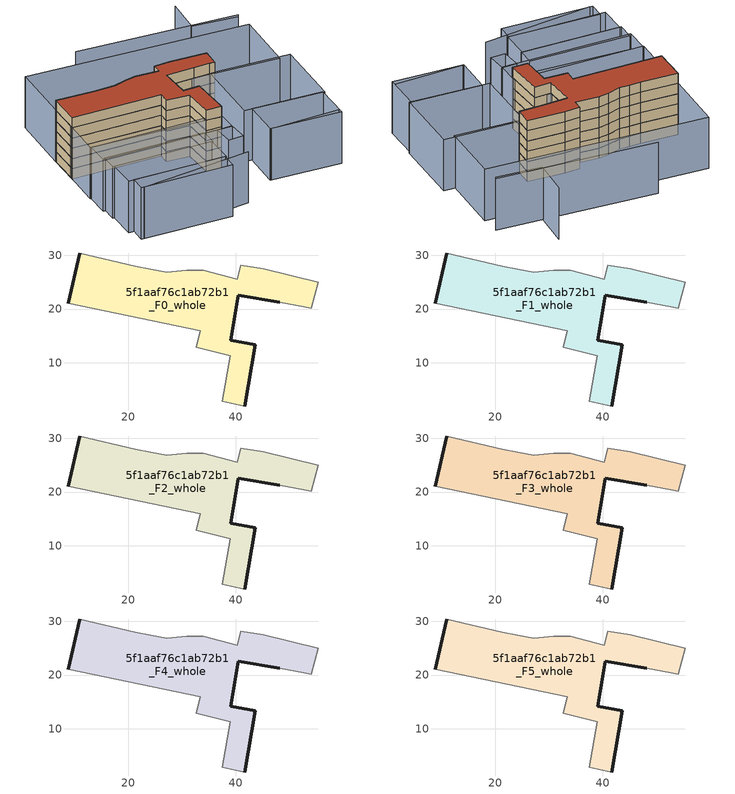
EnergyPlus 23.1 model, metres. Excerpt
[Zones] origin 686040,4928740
5f1aaf76c1ab72b1_F0_whole
 floor ground (EU_floor_Construction): 41.74,1.96 43.67,13.38 39.06,14.16 40.48,22.53 48.17,21.23 52.7,20.39 54.11,20.13 55.36,25 45.18,27.51 40.92,28.14 40.29,25.59 33.96,27.2 30.89,27.24 27.17,26.87 24.25,27.41 21.29,27.95 11.02,30.43 8.88,21.08 33.39,15.94 32.64,12.92 38.98,11.28 37.51,2.83 z0
 wall outside (EU_wall_Construction): 48.17,21.23 40.48,22.53 39.06,14.16 43.67,13.38 41.74,1.96 / 8.88,21.08 11.02,30.43 z0:3
 wall adiabatic (EU_wall_Construction): 41.74,1.96 37.51,2.83 38.98,11.28 32.64,12.92 33.39,15.94 8.88,21.08 / 11.02,30.43 21.29,27.95 24.25,27.41 27.17,26.87 30.89,27.24 33.96,27.2 40.29,25.59 40.92,28.14 45.18,27.51 55.36,25 54.11,20.13 52.7,20.39 48.17,21.23 z0:3
5f1aaf76c1ab72b1_F1_whole
 floor to 5f1aaf76c1ab72b1_F0_whole (EU_floor_Construction): 41.74,1.96 43.67,13.38 39.06,14.16 40.48,22.53 48.17,21.23 52.7,20.39 54.11,20.13 55.36,25 45.18,27.51 40.92,28.14 40.29,25.59 33.96,27.2 30.89,27.24 27.17,26.87 24.25,27.41 21.29,27.95 11.02,30.43 8.88,21.08 33.39,15.94 32.64,12.92 38.98,11.28 37.51,2.83 z3
 wall outside (EU_wall_Construction): 48.17,21.23 40.48,22.53 39.06,14.16 43.67,13.38 41.74,1.96 / 8.88,21.08 11.02,30.43 z3:6
 wall adiabatic (EU_wall_Construction): 41.74,1.96 37.51,2.83 38.98,11.28 32.64,12.92 33.39,15.94 8.88,21.08 / 11.02,30.43 21.29,27.95 24.25,27.41 27.17,26.87 30.89,27.24 33.96,27.2 40.29,25.59 40.92,28.14 45.18,27.51 55.36,25 54.11,20.13 52.7,20.39 48.17,21.23 z3:6
5f1aaf76c1ab72b1_F2_whole
 floor to 5f1aaf76c1ab72b1_F1_whole (EU_floor_Construction): 41.74,1.96 43.67,13.38 39.06,14.16 40.48,22.53 48.17,21.23 52.7,20.39 54.11,20.13 55.36,25 45.18,27.51 40.92,28.14 40.29,25.59 33.96,27.2 30.89,27.24 27.17,26.87 24.25,27.41 21.29,27.95 11.02,30.43 8.88,21.08 33.39,15.94 32.64,12.92 38.98,11.28 37.51,2.83 z6
 wall outside (EU_wall_Construction): 48.17,21.23 40.48,22.53 39.06,14.16 43.67,13.38 41.74,1.96 / 8.88,21.08 11.02,30.43 z6:9
 wall adiabatic (EU_wall_Construction): 41.74,1.96 37.51,2.83 38.98,11.28 32.64,12.92 33.39,15.94 8.88,21.08 / 11.02,30.43 21.29,27.95 24.25,27.41 27.17,26.87 30.89,27.24 33.96,27.2 40.29,25.59 40.92,28.14 45.18,27.51 55.36,25 54.11,20.13 52.7,20.39 48.17,21.23 z6:9
5f1aaf76c1ab72b1_F3_whole
 floor to 5f1aaf76c1ab72b1_F2_whole (EU_floor_Construction): 41.74,1.96 43.67,13.38 39.06,14.16 40.48,22.53 48.17,21.23 52.7,20.39 54.11,20.13 55.36,25 45.18,27.51 40.92,28.14 40.29,25.59 33.96,27.2 30.89,27.24 27.17,26.87 24.25,27.41 21.29,27.95 11.02,30.43 8.88,21.08 33.39,15.94 32.64,12.92 38.98,11.28 37.51,2.83 z9
 wall outside (EU_wall_Construction): 48.17,21.23 40.48,22.53 39.06,14.16 43.67,13.38 41.74,1.96 / 8.88,21.08 11.02,30.43 z9:12
 wall adiabatic (EU_wall_Construction): 41.74,1.96 37.51,2.83 38.98,11.28 32.64,12.92 33.39,15.94 8.88,21.08 / 11.02,30.43 21.29,27.95 24.25,27.41 27.17,26.87 30.89,27.24 33.96,27.2 40.29,25.59 40.92,28.14 45.18,27.51 55.36,25 54.11,20.13 52.7,20.39 48.17,21.23 z9:12
5f1aaf76c1ab72b1_F4_whole
 floor to 5f1aaf76c1ab72b1_F3_whole (EU_floor_Construction): 41.74,1.96 43.67,13.38 39.06,14.16 40.48,22.53 48.17,21.23 52.7,20.39 54.11,20.13 55.36,25 45.18,27.51 40.92,28.14 40.29,25.59 33.96,27.2 30.89,27.24 27.17,26.87 24.25,27.41 21.29,27.95 11.02,30.43 8.88,21.08 33.39,15.94 32.64,12.92 38.98,11.28 37.51,2.83 z12
 wall outside (EU_wall_Construction): 48.17,21.23 40.48,22.53 39.06,14.16 43.67,13.38 41.74,1.96 / 8.88,21.08 11.02,30.43 z12:15
 wall adiabatic (EU_wall_Construction): 41.74,1.96 37.51,2.83 38.98,11.28 32.64,12.92 33.39,15.94 8.88,21.08 / 11.02,30.43 21.29,27.95 24.25,27.41 27.17,26.87 30.89,27.24 33.96,27.2 40.29,25.59 40.92,28.14 45.18,27.51 55.36,25 54.11,20.13 52.7,20.39 48.17,21.23 z12:15
5f1aaf76c1ab72b1_F5_whole
 floor to 5f1aaf76c1ab72b1_F4_whole (EU_floor_Construction): 41.74,1.96 43.67,13.38 39.06,14.16 40.48,22.53 48.17,21.23 52.7,20.39 54.11,20.13 55.36,25 45.18,27.51 40.92,28.14 40.29,25.59 33.96,27.2 30.89,27.24 27.17,26.87 24.25,27.41 21.29,27.95 11.02,30.43 8.88,21.08 33.39,15.94 32.64,12.92 38.98,11.28 37.51,2.83 z15
 wall outside (EU_wall_Construction): 48.17,21.23 40.48,22.53 39.06,14.16 43.67,13.38 41.74,1.96 / 8.88,21.08 11.02,30.43 z15:18
 wall adiabatic (EU_wall_Construction): 41.74,1.96 37.51,2.83 38.98,11.28 32.64,12.92 33.39,15.94 8.88,21.08 / 11.02,30.43 21.29,27.95 24.25,27.41 27.17,26.87 30.89,27.24 33.96,27.2 40.29,25.59 40.92,28.14 45.18,27.51 55.36,25 54.11,20.13 52.7,20.39 48.17,21.23 z15:18
 roof outside (EU_roof_Construction): 55.36,25 54.11,20.13 52.7,20.39 48.17,21.23 40.48,22.53 39.06,14.16 43.67,13.38 41.74,1.96 37.51,2.83 38.98,11.28 32.64,12.92 33.39,15.94 8.88,21.08 11.02,30.43 21.29,27.95 24.25,27.41 27.17,26.87 30.89,27.24 33.96,27.2 40.29,25.59 40.92,28.14 45.18,27.51 z18
shading: 47.7,-10.54 66.87,-13.82 / 4.68,-13.11 36.14,-15.81 / 75.98,38 63.76,41.55 / 63.76,41.55 66.8,52.02 / 76.42,38.62 33.13,50.07 / 4.82,-8.61 29.94,-14.15 / 29.94,-14.15 28.99,-18.47 / 28.99,-18.47 3.87,-12.94 / 3.87,-12.94 4.82,-8.61 / 50.14,0.3 69.41,-4.38 / 69.41,-4.38 66.79,-15.17 / 66.79,-15.17 47.52,-10.49 / 47.52,-10.49 50.14,0.3 / 5.08,-0.42 32.06,-6.22 / 32.06,-6.22 30.34,-14.24 / 30.34,-14.24 3.35,-8.44 / 3.35,-8.44 5.08,-0.42 / 40.85,-3.24 39.99,-8.88 / 39.99,-8.88 35.82,-8.24 / 35.82,-8.24 36.68,-2.61 / 36.68,-2.61 40.85,-3.24 / 32.28,-6.26 4.72,-0.36 / 4.72,-0.36 5.73,4.33 / 5.73,4.33 33.29,-1.57 / 33.29,-1.57 32.28,-6.26 / 40.8,-3.57 5.07,3.84 / 5.07,3.84 6.46,10.55 / 6.46,10.55 42.19,3.14 / 42.19,3.14 40.8,-3.57 / 47.93,0.65 52.72,20.47 / 52.72,20.47 74.57,15.19 / 74.57,15.19 69.78,-4.63 / 69.78,-4.63 47.93,0.65 / 37.51,2.83 6.28,10.6 / 6.28,10.6 9.11,21.98 / 9.11,21.98 40.34,14.22 / 40.34,14.22 37.51,2.83 / 71.25,15.44 11.02,30.43 / 11.02,30.43 15.46,48.27 / 15.46,48.27 75.69,33.28 / 75.69,33.28 71.25,15.44 z0:15
[Building]
EU S2 Campaign: North Axis=0; Terrain=City; Solar Distribution=FullExterior
[Site:Location]
Bologna: Latitude=44.5; Longitude=11.25; Time Zone=1; Elevation=37
[SizingPeriod:WeatherFileDays]
AnnualSizingPeriod: Begin Month=1; Begin Day of Month=1; End Month=12; End Day of Month=31; Day of Week for Start Day=Monday; Use Weather File Daylight Saving Period=No; Use Weather File Rain and Snow Indicators=No
[MATERIAL]
EU_InternalMass_Material: Roughness=MediumRough; Thickness=0.1; Conductivity=1; Density=1800; Specific Heat=900; Thermal Absorptance=0.9; Solar Absorptance=0.7; Visible Absorptance=0.7
[MATERIAL:NOMASS] Roughness=MediumRough; Thermal Absorptance=0.9; Solar Absorptance=0.7; Visible Absorptance=0.7
Name | Thermal Resistance
EU_wall_NoMass | 0.905828
EU_roof_NoMass | 0.37593
EU_floor_NoMass | 0.67114
[CONSTRUCTION]
EU_wall_Construction: EU_wall_NoMass
EU_roof_Construction: EU_roof_NoMass
EU_floor_Construction: EU_floor_NoMass
EU_InternalMass_Construction: EU_InternalMass_Material
[ZONE] Type=1; Multiplier=1; Ceiling Height=autocalculate; Volume=1362.24; Floor Area=autocalculate; Part of Total Floor Area=Yes
5f1aaf76c1ab72b1_F0_whole; 5f1aaf76c1ab72b1_F1_whole; 5f1aaf76c1ab72b1_F2_whole; 5f1aaf76c1ab72b1_F3_whole; 5f1aaf76c1ab72b1_F4_whole; 5f1aaf76c1ab72b1_F5_whole
[INTERNALMASS] Construction=EU_InternalMass_Construction; Surface Area=432.377
Name | Zone or ZoneList
5f1aaf76c1ab72b1_F0_whole_EU_InternalMass | 5f1aaf76c1ab72b1_F0_whole
5f1aaf76c1ab72b1_F1_whole_EU_InternalMass | 5f1aaf76c1ab72b1_F1_whole
5f1aaf76c1ab72b1_F2_whole_EU_InternalMass | 5f1aaf76c1ab72b1_F2_whole
5f1aaf76c1ab72b1_F3_whole_EU_InternalMass | 5f1aaf76c1ab72b1_F3_whole
5f1aaf76c1ab72b1_F4_whole_EU_InternalMass | 5f1aaf76c1ab72b1_F4_whole
5f1aaf76c1ab72b1_F5_whole_EU_InternalMass | 5f1aaf76c1ab72b1_F5_whole
[OTHEREQUIPMENT] Fuel Type=Electricity; Design Level Calculation Method=Watts/Area; Power per Zone Floor Area=1; Fraction Latent=0; Fraction Radiant=0; Fraction Lost=0; Carbon Dioxide Generation Rate=0; EndUse Subcategory=EU_Step8_InternalGains
Name | Zone or ZoneList or Space or SpaceList | Schedule
EU_Step8_InternalGain_5f1aaf76c1ab72b1_F0_whole_f000 | 5f1aaf76c1ab72b1_F0_whole | EU_Step8_GainSchedule_5f1aaf76c1ab72b1_F0_whole_f000
EU_Step8_InternalGain_5f1aaf76c1ab72b1_F1_whole_f000 | 5f1aaf76c1ab72b1_F1_whole | EU_Step8_GainSchedule_5f1aaf76c1ab72b1_F1_whole_f000
EU_Step8_InternalGain_5f1aaf76c1ab72b1_F2_whole_f000 | 5f1aaf76c1ab72b1_F2_whole | EU_Step8_GainSchedule_5f1aaf76c1ab72b1_F2_whole_f000
EU_Step8_InternalGain_5f1aaf76c1ab72b1_F3_whole_f000 | 5f1aaf76c1ab72b1_F3_whole | EU_Step8_GainSchedule_5f1aaf76c1ab72b1_F3_whole_f000
EU_Step8_InternalGain_5f1aaf76c1ab72b1_F4_whole_f000 | 5f1aaf76c1ab72b1_F4_whole | EU_Step8_GainSchedule_5f1aaf76c1ab72b1_F4_whole_f000
EU_Step8_InternalGain_5f1aaf76c1ab72b1_F5_whole_f000 | 5f1aaf76c1ab72b1_F5_whole | EU_Step8_GainSchedule_5f1aaf76c1ab72b1_F5_whole_f000
[ZONEVENTILATION:DESIGNFLOWRATE] Schedule=EU_AlwaysOn; Design Flow Rate Calculation Method=AirChanges/Hour; Air Changes per Hour=0.73129; Ventilation Type=Natural; Fan Pressure Rise=0; Fan Total Efficiency=1; Constant Term Coefficient=1; Temperature Term Coefficient=0; Velocity Term Coefficient=0; Velocity Squared Term Coefficient=0; Minimum Indoor Temperature=-100; Maximum Indoor Temperature=100; Delta Temperature=-100; Minimum Outdoor Temperature=-100; Maximum Outdoor Temperature=100; Maximum Wind Speed=40
Name | Zone or ZoneList or Space or SpaceList
EU_ConstantAir_5f1aaf76c1ab72b1_F0_whole | 5f1aaf76c1ab72b1_F0_whole
EU_ConstantAir_5f1aaf76c1ab72b1_F1_whole | 5f1aaf76c1ab72b1_F1_whole
EU_ConstantAir_5f1aaf76c1ab72b1_F2_whole | 5f1aaf76c1ab72b1_F2_whole
EU_ConstantAir_5f1aaf76c1ab72b1_F3_whole | 5f1aaf76c1ab72b1_F3_whole
EU_ConstantAir_5f1aaf76c1ab72b1_F4_whole | 5f1aaf76c1ab72b1_F4_whole
EU_ConstantAir_5f1aaf76c1ab72b1_F5_whole | 5f1aaf76c1ab72b1_F5_whole
[HVACTEMPLATE:THERMOSTAT] Constant Heating Setpoint=20; Constant Cooling Setpoint=50
EU_HeatOnly_5f1aaf76c1ab72b1_F0_whole; EU_HeatOnly_5f1aaf76c1ab72b1_F1_whole; EU_HeatOnly_5f1aaf76c1ab72b1_F2_whole; EU_HeatOnly_5f1aaf76c1ab72b1_F3_whole; EU_HeatOnly_5f1aaf76c1ab72b1_F4_whole; EU_HeatOnly_5f1aaf76c1ab72b1_F5_whole
[HVACTEMPLATE:ZONE:IDEALLOADSAIRSYSTEM] System Availability Schedule=EU_AlwaysOn; Maximum Heating Supply Air Temperature=50; Minimum Cooling Supply Air Temperature=13; Maximum Heating Supply Air Humidity Ratio=0.0156; Minimum Cooling Supply Air Humidity Ratio=0.0077; Heating Limit=NoLimit; Cooling Limit=NoLimit; Heating Availability Schedule=EU_AlwaysOn; Cooling Availability Schedule=EU_CoolingOff; Dehumidification Control Type=ConstantSensibleHeatRatio; Cooling Sensible Heat Ratio=0.7; Dehumidification Setpoint=60; Humidification Control Type=None; Humidification Setpoint=30; Outdoor Air Method=None; Outdoor Air Flow Rate per Person=0.00944; Outdoor Air Flow Rate per Zone Floor Area=0; Outdoor Air Flow Rate per Zone=0; Demand Controlled Ventilation Type=None; Outdoor Air Economizer Type=NoEconomizer; Heat Recovery Type=None; Sensible Heat Recovery Effectiveness=0.7; Latent Heat Recovery Effectiveness=0.65
Name | Template Thermostat
5f1aaf76c1ab72b1_F0_whole | EU_HeatOnly_5f1aaf76c1ab72b1_F0_whole
5f1aaf76c1ab72b1_F1_whole | EU_HeatOnly_5f1aaf76c1ab72b1_F1_whole
5f1aaf76c1ab72b1_F2_whole | EU_HeatOnly_5f1aaf76c1ab72b1_F2_whole
5f1aaf76c1ab72b1_F3_whole | EU_HeatOnly_5f1aaf76c1ab72b1_F3_whole
5f1aaf76c1ab72b1_F4_whole | EU_HeatOnly_5f1aaf76c1ab72b1_F4_whole
5f1aaf76c1ab72b1_F5_whole | EU_HeatOnly_5f1aaf76c1ab72b1_F5_whole
[SIZING:ZONE] Zone Cooling Design Supply Air Temperature Input Method=SupplyAirTemperature; Zone Cooling Design Supply Air Temperature=13; Zone Heating Design Supply Air Temperature Input Method=SupplyAirTemperature; Zone Heating Design Supply Air Temperature=50; Zone Cooling Design Supply Air Humidity Ratio=0.008; Zone Heating Design Supply Air Humidity Ratio=0.008; Cooling Design Air Flow Method=DesignDay; Cooling Design Air Flow Rate=0; Cooling Minimum Air Flow per Zone Floor Area=0.000762; Cooling Minimum Air Flow=0; Cooling Minimum Air Flow Fraction=0.2; Heating Design Air Flow Method=DesignDay; Heating Design Air Flow Rate=0; Heating Maximum Air Flow per Zone Floor Area=0.002032; Heating Maximum Air Flow=0.141576; Heating Maximum Air Flow Fraction=0.3; Account for Dedicated Outdoor Air System=No; Dedicated Outdoor Air System Control Strategy=NeutralSupplyAir; Dedicated Outdoor Air Low Setpoint Temperature for Design=autosize; Dedicated Outdoor Air High Setpoint Temperature for Design=autosize; Zone Load Sizing Method=Sensible Load Only No Latent Load; Zone Latent Cooling Design Supply Air Humidity Ratio Input Method=HumidityRatioDifference; Zone Cooling Design Supply Air Humidity Ratio Difference=0.005; Zone Latent Heating Design Supply Air Humidity Ratio Input Method=HumidityRatioDifference; Zone Humidification Design Supply Air Humidity Ratio Difference=0.005
5f1aaf76c1ab72b1_F0_whole; 5f1aaf76c1ab72b1_F1_whole; 5f1aaf76c1ab72b1_F2_whole; 5f1aaf76c1ab72b1_F3_whole; 5f1aaf76c1ab72b1_F4_whole; 5f1aaf76c1ab72b1_F5_whole
[SCHEDULE:CONSTANT]
Name | Hourly Value
EU_AlwaysOn | 1
EU_CoolingOff | 0
[SCHEDULE:FILE] Column Number=1; Rows to Skip at Top=0; Number of Hours of Data=8760; Column Separator=Comma; Interpolate to Timestep=No; Minutes per Item=60; Adjust Schedule for Daylight Savings=Yes
Name | File
EU_Step8_GainSchedule_5f1aaf76c1ab72b1_F0_whole_f000 | ../../schedules/5f1aaf76c1ab72b1/5f1aaf76c1ab72b1_F0_whole_f000_gain.csv
EU_Step8_GainSchedule_5f1aaf76c1ab72b1_F1_whole_f000 | ../../schedules/5f1aaf76c1ab72b1/5f1aaf76c1ab72b1_F1_whole_f000_gain.csv
EU_Step8_GainSchedule_5f1aaf76c1ab72b1_F2_whole_f000 | ../../schedules/5f1aaf76c1ab72b1/5f1aaf76c1ab72b1_F2_whole_f000_gain.csv
EU_Step8_GainSchedule_5f1aaf76c1ab72b1_F3_whole_f000 | ../../schedules/5f1aaf76c1ab72b1/5f1aaf76c1ab72b1_F3_whole_f000_gain.csv
EU_Step8_GainSchedule_5f1aaf76c1ab72b1_F4_whole_f000 | ../../schedules/5f1aaf76c1ab72b1/5f1aaf76c1ab72b1_F4_whole_f000_gain.csv
EU_Step8_GainSchedule_5f1aaf76c1ab72b1_F5_whole_f000 | ../../schedules/5f1aaf76c1ab72b1/5f1aaf76c1ab72b1_F5_whole_f000_gain.csv
